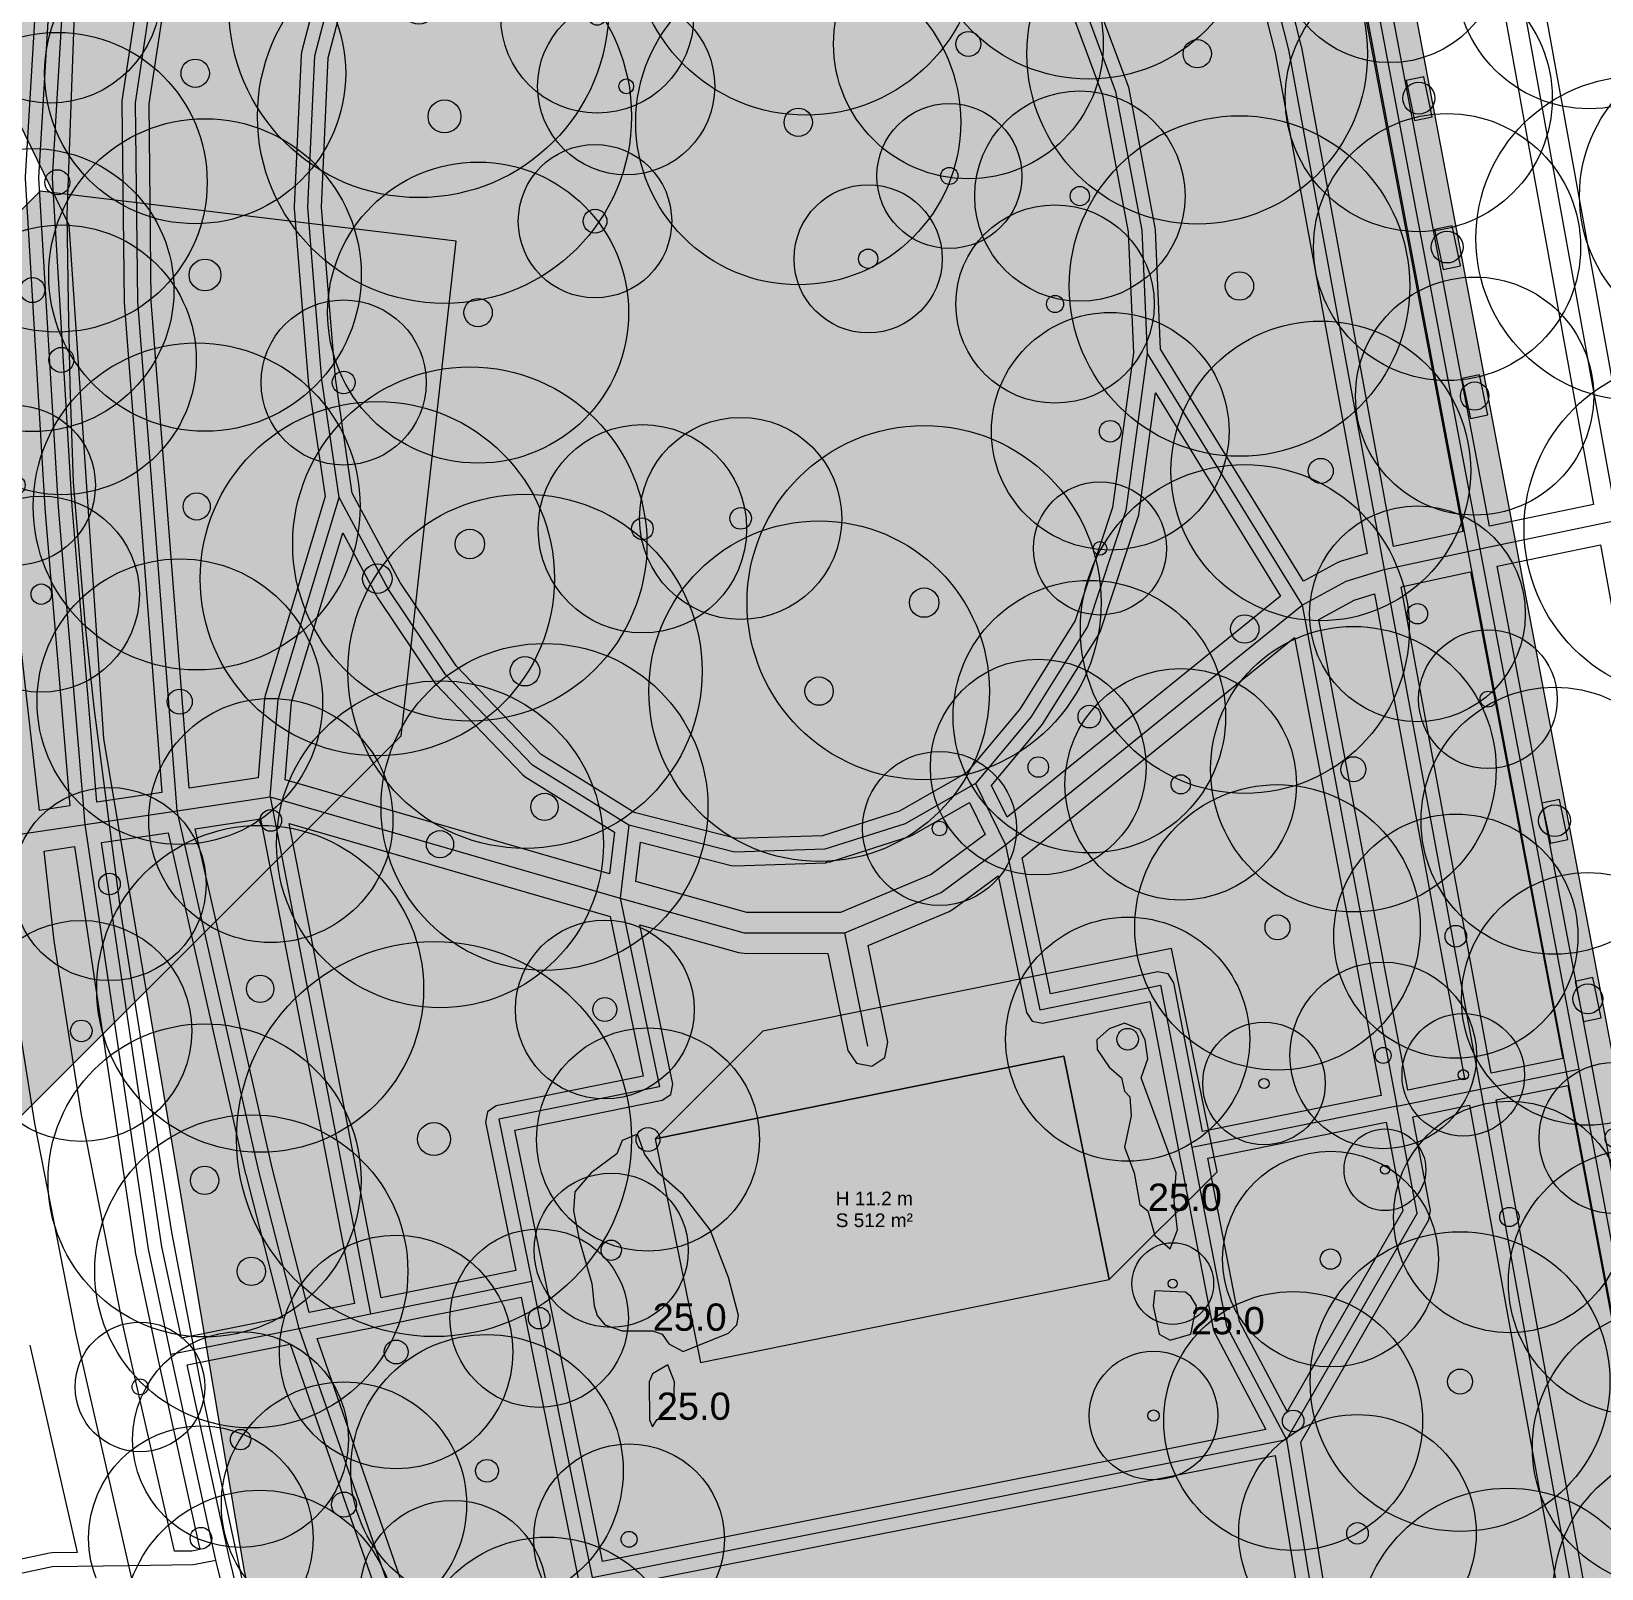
# Model space of a CAD drawing. Header units: metres. Extents: x -8 to 1190, y -11 to 1223.
# Drawn here: x 482.4 to 597.7, y 499.7 to 612.6 of the extents above; entities that cross this region are included whole.
import ezdxf

# ---------------------------------------------------------------- set-up
doc = ezdxf.new("R2010")
doc.units = ezdxf.units.M
doc.header["$MEASUREMENT"] = 0
for name, color, linetype, lineweight, true_color in [('TPX_BUILDING_AREAS_TEXT', 7, 'CONTINUOUS', 0, 0x000000), ('TPX_BUILDING_HEIGHTS_TEXT', 7, 'CONTINUOUS', 0, 0x000000), ('TPX_BUILDINGS', 7, 'CONTINUOUS', 0, 0x000000), ('TPX_BUILDINGS_HATCH', 7, 'CONTINUOUS', 0, 0xf0f0f0), ('TPX_BUILDINGS_SHADOWS_HATCH', 7, 'CONTINUOUS', 0, 0x000000), ('TPX_BUILDINGS_SHADOWS_OUTLINES', 7, 'CONTINUOUS', 0, 0x000000), ('TPX_CADASTRES', 7, 'CONTINUOUS', 0, 0x646464), ('TPX_CONTOUR_LINES_5M', 7, 'CONTINUOUS', 0, 0x969696), ('TPX_CONTOUR_LINES_5M_TEXT', 7, 'CONTINUOUS', 0, 0x000000), ('TPX_ROADS_AXES', 7, 'CONTINUOUS', 0, 0x323232), ('TPX_ROADS_CONTOURS', 7, 'CONTINUOUS', 0, 0x646464), ('TPX_VEGETATION_GREEN_SPACES', 7, 'CONTINUOUS', 0, 0x58ba48), ('TPX_VEGETATION_GREEN_SPACES_HATCH', 7, 'CONTINUOUS', 0, 0x58ba48), ('TPX_VEGETATION_TREES_INDIVIDUAL', 7, 'CONTINUOUS', 0, 0x136734)]:
    doc.layers.add(name, color=color, linetype=linetype, lineweight=lineweight, true_color=true_color)
doc.styles.add('TPX_TEXTE', font='arial.ttf')

# ---------------------------------------------------------------- blocks, each defined once
blk = doc.blocks.new('TREETR008_CR072')
at = {"layer": 'TPX_VEGETATION_TREES_INDIVIDUAL'}
for radius in [7.2, 0.75]:
    blk.add_circle((0, 0, 0.04), radius, dxfattribs=at)
blk = doc.blocks.new('TREETR009_CR099')
at = {"layer": 'TPX_VEGETATION_TREES_INDIVIDUAL'}
for radius in [9.9, 0.917]:
    blk.add_circle((0, 0, 0.04), radius, dxfattribs=at)
blk = doc.blocks.new('TREETR015_CR125')
at = {"layer": 'TPX_VEGETATION_TREES_INDIVIDUAL'}
for radius in [12.45, 1.48]:
    blk.add_circle((0, 0, 0.04), radius, dxfattribs=at)
blk = doc.blocks.new('TREETR006_CR069')
at = {"layer": 'TPX_VEGETATION_TREES_INDIVIDUAL'}
for radius in [6.85, 0.583]:
    blk.add_circle((0, 0, 0.04), radius, dxfattribs=at)
blk = doc.blocks.new('TREETR008_CR087')
at = {"layer": 'TPX_VEGETATION_TREES_INDIVIDUAL'}
for radius in [8.72, 0.792]:
    blk.add_circle((0, 0, 0.04), radius, dxfattribs=at)
blk = doc.blocks.new('TREETR006_CR070')
at = {"layer": 'TPX_VEGETATION_TREES_INDIVIDUAL'}
for radius in [7, 0.583]:
    blk.add_circle((0, 0, 0.04), radius, dxfattribs=at)
blk = doc.blocks.new('TREETR003_CR030')
at = {"layer": 'TPX_VEGETATION_TREES_INDIVIDUAL'}
for radius in [3, 0.333]:
    blk.add_circle((0, 0, 0.04), radius, dxfattribs=at)
blk = doc.blocks.new('TREETR007_CR054')
at = {"layer": 'TPX_VEGETATION_TREES_INDIVIDUAL'}
for radius in [5.44, 0.708]:
    blk.add_circle((0, 0, 0.04), radius, dxfattribs=at)
blk = doc.blocks.new('TREETR005_CR065')
at = {"layer": 'TPX_VEGETATION_TREES_INDIVIDUAL'}
for radius in [6.5, 0.542]:
    blk.add_circle((0, 0, 0.04), radius, dxfattribs=at)
blk = doc.blocks.new('TREETR011_CR130')
at = {"layer": 'TPX_VEGETATION_TREES_INDIVIDUAL'}
for radius in [13, 1.08]:
    blk.add_circle((0, 0, 0.04), radius, dxfattribs=at)
blk = doc.blocks.new('TREETR009_CR104')
at = {"layer": 'TPX_VEGETATION_TREES_INDIVIDUAL'}
for radius in [10.39, 0.917]:
    blk.add_circle((0, 0, 0.04), radius, dxfattribs=at)
blk = doc.blocks.new('TREETR007_CR085')
at = {"layer": 'TPX_VEGETATION_TREES_INDIVIDUAL'}
for radius in [8.5, 0.708]:
    blk.add_circle((0, 0, 0.04), radius, dxfattribs=at)
blk = doc.blocks.new('TREETR008_CR057')
at = {"layer": 'TPX_VEGETATION_TREES_INDIVIDUAL'}
for radius in [5.66, 0.75]:
    blk.add_circle((0, 0, 0.04), radius, dxfattribs=at)
blk = doc.blocks.new('TREETR008_CR081')
at = {"layer": 'TPX_VEGETATION_TREES_INDIVIDUAL'}
for radius in [8.11, 0.792]:
    blk.add_circle((0, 0, 0.04), radius, dxfattribs=at)
blk = doc.blocks.new('TREETR014_CR119')
at = {"layer": 'TPX_VEGETATION_TREES_INDIVIDUAL'}
for radius in [11.92, 1.42]:
    blk.add_circle((0, 0, 0.04), radius, dxfattribs=at)
blk = doc.blocks.new('TREETR010_CR082')
at = {"layer": 'TPX_VEGETATION_TREES_INDIVIDUAL'}
for radius in [8.21, 0.978]:
    blk.add_circle((0, 0, 0.04), radius, dxfattribs=at)
blk = doc.blocks.new('TREETR008_CR079')
at = {"layer": 'TPX_VEGETATION_TREES_INDIVIDUAL'}
for radius in [7.92, 0.75]:
    blk.add_circle((0, 0, 0.04), radius, dxfattribs=at)
blk = doc.blocks.new('TREETR008_CR066')
at = {"layer": 'TPX_VEGETATION_TREES_INDIVIDUAL'}
for radius in [6.55, 0.792]:
    blk.add_circle((0, 0, 0.04), radius, dxfattribs=at)
blk = doc.blocks.new('TREETR004_CR045')
at = {"layer": 'TPX_VEGETATION_TREES_INDIVIDUAL'}
for radius in [4.5, 0.375]:
    blk.add_circle((0, 0, 0.04), radius, dxfattribs=at)
blk = doc.blocks.new('TREETR006_CR073')
at = {"layer": 'TPX_VEGETATION_TREES_INDIVIDUAL'}
for radius in [7.28, 0.625]:
    blk.add_circle((0, 0, 0.04), radius, dxfattribs=at)
blk = doc.blocks.new('TREETR008_CR074')
at = {"layer": 'TPX_VEGETATION_TREES_INDIVIDUAL'}
for radius in [7.42, 0.792]:
    blk.add_circle((0, 0, 0.04), radius, dxfattribs=at)
blk = doc.blocks.new('TREETR006_CR051')
at = {"layer": 'TPX_VEGETATION_TREES_INDIVIDUAL'}
for radius in [5.09, 0.583]:
    blk.add_circle((0, 0, 0.04), radius, dxfattribs=at)
blk = doc.blocks.new('TREETR011_CR093')
at = {"layer": 'TPX_VEGETATION_TREES_INDIVIDUAL'}
for radius in [9.27, 1.1]:
    blk.add_circle((0, 0, 0.04), radius, dxfattribs=at)
blk = doc.blocks.new('TREETR009_CR068')
at = {"layer": 'TPX_VEGETATION_TREES_INDIVIDUAL'}
for radius in [6.84, 0.875]:
    blk.add_circle((0, 0, 0.04), radius, dxfattribs=at)
blk = doc.blocks.new('TREETR008_CR095')
at = {"layer": 'TPX_VEGETATION_TREES_INDIVIDUAL'}
for radius in [9.5, 0.792]:
    blk.add_circle((0, 0, 0.04), radius, dxfattribs=at)
blk = doc.blocks.new('TREETR012_CR139')
at = {"layer": 'TPX_VEGETATION_TREES_INDIVIDUAL'}
for radius in [13.94, 1.21]:
    blk.add_circle((0, 0, 0.04), radius, dxfattribs=at)
blk = doc.blocks.new('TREETR008_CR077')
at = {"layer": 'TPX_VEGETATION_TREES_INDIVIDUAL'}
for radius in [7.65, 0.792]:
    blk.add_circle((0, 0, 0.04), radius, dxfattribs=at)
blk = doc.blocks.new('TREETR006_CR071')
at = {"layer": 'TPX_VEGETATION_TREES_INDIVIDUAL'}
for radius in [7.08, 0.625]:
    blk.add_circle((0, 0, 0.04), radius, dxfattribs=at)
blk = doc.blocks.new('TREETR010_CR111')
at = {"layer": 'TPX_VEGETATION_TREES_INDIVIDUAL'}
for radius in [11.05, 1.04]:
    blk.add_circle((0, 0, 0.04), radius, dxfattribs=at)
blk = doc.blocks.new('TREETR010_CR087')
at = {"layer": 'TPX_VEGETATION_TREES_INDIVIDUAL'}
for radius in [8.74, 1.04]:
    blk.add_circle((0, 0, 0.04), radius, dxfattribs=at)
blk = doc.blocks.new('TREETR006_CR053')
at = {"layer": 'TPX_VEGETATION_TREES_INDIVIDUAL'}
for radius in [5.32, 0.625]:
    blk.add_circle((0, 0, 0.04), radius, dxfattribs=at)
blk = doc.blocks.new('TREETR009_CR056')
at = {"layer": 'TPX_VEGETATION_TREES_INDIVIDUAL'}
for radius in [5.63, 0.875]:
    blk.add_circle((0, 0, 0.04), radius, dxfattribs=at)
blk = doc.blocks.new('TREETR009_CR082')
at = {"layer": 'TPX_VEGETATION_TREES_INDIVIDUAL'}
for radius in [8.19, 0.875]:
    blk.add_circle((0, 0, 0.04), radius, dxfattribs=at)
blk = doc.blocks.new('TREETR006_CR048')
at = {"layer": 'TPX_VEGETATION_TREES_INDIVIDUAL'}
for radius in [4.76, 0.583]:
    blk.add_circle((0, 0, 0.04), radius, dxfattribs=at)
blk = doc.blocks.new('TREETR012_CR145')
at = {"layer": 'TPX_VEGETATION_TREES_INDIVIDUAL'}
for radius in [14.5, 1.21]:
    blk.add_circle((0, 0, 0.04), radius, dxfattribs=at)
blk = doc.blocks.new('TREETR008_CR071')
at = {"layer": 'TPX_VEGETATION_TREES_INDIVIDUAL'}
for radius in [7.09, 0.792]:
    blk.add_circle((0, 0, 0.04), radius, dxfattribs=at)
blk = doc.blocks.new('TREETR007_CR059')
at = {"layer": 'TPX_VEGETATION_TREES_INDIVIDUAL'}
for radius in [5.86, 0.708]:
    blk.add_circle((0, 0, 0.04), radius, dxfattribs=at)
blk = doc.blocks.new('TREETR012_CR127')
at = {"layer": 'TPX_VEGETATION_TREES_INDIVIDUAL'}
for radius in [12.72, 1.17]:
    blk.add_circle((0, 0, 0.04), radius, dxfattribs=at)
blk = doc.blocks.new('TREETR012_CR115')
at = {"layer": 'TPX_VEGETATION_TREES_INDIVIDUAL'}
for radius in [11.47, 1.17]:
    blk.add_circle((0, 0, 0.04), radius, dxfattribs=at)
blk = doc.blocks.new('TREETR010_CR121')
at = {"layer": 'TPX_VEGETATION_TREES_INDIVIDUAL'}
for radius in [12.07, 1.04]:
    blk.add_circle((0, 0, 0.04), radius, dxfattribs=at)
blk = doc.blocks.new('TREETR008_CR082')
at = {"layer": 'TPX_VEGETATION_TREES_INDIVIDUAL'}
for radius in [8.24, 0.792]:
    blk.add_circle((0, 0, 0.04), radius, dxfattribs=at)
blk = doc.blocks.new('TREETR005_CR049')
at = {"layer": 'TPX_VEGETATION_TREES_INDIVIDUAL'}
for radius in [4.89, 0.5]:
    blk.add_circle((0, 0, 0.04), radius, dxfattribs=at)
blk = doc.blocks.new('TREETR010_CR120')
at = {"layer": 'TPX_VEGETATION_TREES_INDIVIDUAL'}
for radius in [12, 1]:
    blk.add_circle((0, 0, 0.04), radius, dxfattribs=at)
blk = doc.blocks.new('TREETR010_CR115')
at = {"layer": 'TPX_VEGETATION_TREES_INDIVIDUAL'}
for radius in [11.49, 1.04]:
    blk.add_circle((0, 0, 0.04), radius, dxfattribs=at)
blk = doc.blocks.new('TREETR008_CR061')
at = {"layer": 'TPX_VEGETATION_TREES_INDIVIDUAL'}
for radius in [6.06, 0.833]:
    blk.add_circle((0, 0, 0.04), radius, dxfattribs=at)
blk = doc.blocks.new('TREETR012_CR098')
at = {"layer": 'TPX_VEGETATION_TREES_INDIVIDUAL'}
for radius in [9.8, 1.17]:
    blk.add_circle((0, 0, 0.04), radius, dxfattribs=at)
blk = doc.blocks.new('TREETR009_CR105')
at = {"layer": 'TPX_VEGETATION_TREES_INDIVIDUAL'}
for radius in [10.48, 0.917]:
    blk.add_circle((0, 0, 0.04), radius, dxfattribs=at)
blk = doc.blocks.new('TREETR012_CR137')
at = {"layer": 'TPX_VEGETATION_TREES_INDIVIDUAL'}
for radius in [13.73, 1.21]:
    blk.add_circle((0, 0, 0.04), radius, dxfattribs=at)
blk = doc.blocks.new('TREETR005_CR057')
at = {"layer": 'TPX_VEGETATION_TREES_INDIVIDUAL'}
for radius in [5.65, 0.542]:
    blk.add_circle((0, 0, 0.04), radius, dxfattribs=at)
blk = doc.blocks.new('TREETR013_CR109')
at = {"layer": 'TPX_VEGETATION_TREES_INDIVIDUAL'}
for radius in [10.86, 1.29]:
    blk.add_circle((0, 0, 0.04), radius, dxfattribs=at)
blk = doc.blocks.new('TREETR009_CR110')
at = {"layer": 'TPX_VEGETATION_TREES_INDIVIDUAL'}
for radius in [11, 0.917]:
    blk.add_circle((0, 0, 0.04), radius, dxfattribs=at)
blk = doc.blocks.new('TREETR010_CR125')
at = {"layer": 'TPX_VEGETATION_TREES_INDIVIDUAL'}
for radius in [12.5, 1.04]:
    blk.add_circle((0, 0, 0.04), radius, dxfattribs=at)
blk = doc.blocks.new('TREETR008_CR090')
at = {"layer": 'TPX_VEGETATION_TREES_INDIVIDUAL'}
for radius in [8.96, 0.792]:
    blk.add_circle((0, 0, 0.04), radius, dxfattribs=at)
blk = doc.blocks.new('TREETR004_CR047')
at = {"layer": 'TPX_VEGETATION_TREES_INDIVIDUAL'}
for radius in [4.72, 0.417]:
    blk.add_circle((0, 0, 0.04), radius, dxfattribs=at)
blk = doc.blocks.new('TREETR009_CR066')
at = {"layer": 'TPX_VEGETATION_TREES_INDIVIDUAL'}
for radius in [6.56, 0.875]:
    blk.add_circle((0, 0, 0.04), radius, dxfattribs=at)
blk = doc.blocks.new('TREETR012_CR103')
at = {"layer": 'TPX_VEGETATION_TREES_INDIVIDUAL'}
for radius in [10.33, 1.23]:
    blk.add_circle((0, 0, 0.04), radius, dxfattribs=at)
blk = doc.blocks.new('TREETR009_CR086')
at = {"layer": 'TPX_VEGETATION_TREES_INDIVIDUAL'}
for radius in [8.57, 0.875]:
    blk.add_circle((0, 0, 0.04), radius, dxfattribs=at)
blk = doc.blocks.new('TREETR011_CR122')
at = {"layer": 'TPX_VEGETATION_TREES_INDIVIDUAL'}
for radius in [12.15, 1.12]:
    blk.add_circle((0, 0, 0.04), radius, dxfattribs=at)
blk = doc.blocks.new('TREETR007_CR077')
at = {"layer": 'TPX_VEGETATION_TREES_INDIVIDUAL'}
for radius in [7.72, 0.708]:
    blk.add_circle((0, 0, 0.04), radius, dxfattribs=at)
blk = doc.blocks.new('TREETR008_CR100')
at = {"layer": 'TPX_VEGETATION_TREES_INDIVIDUAL'}
for radius in [10, 0.833]:
    blk.add_circle((0, 0, 0.04), radius, dxfattribs=at)
blk = doc.blocks.new('TREETR010_CR119')
at = {"layer": 'TPX_VEGETATION_TREES_INDIVIDUAL'}
for radius in [11.93, 1.04]:
    blk.add_circle((0, 0, 0.04), radius, dxfattribs=at)
blk = doc.blocks.new('TREETR009_CR090')
at = {"layer": 'TPX_VEGETATION_TREES_INDIVIDUAL'}
for radius in [9, 0.917]:
    blk.add_circle((0, 0, 0.04), radius, dxfattribs=at)
blk = doc.blocks.new('TREETR007_CR056')
at = {"layer": 'TPX_VEGETATION_TREES_INDIVIDUAL'}
for radius in [5.55, 0.708]:
    blk.add_circle((0, 0, 0.04), radius, dxfattribs=at)

msp = doc.modelspace()

# ---------------------------------------------------------------- hatches: boundary and pattern name
at = {"layer": 'TPX_BUILDINGS_HATCH'}
msp.add_hatch(color=256, dxfattribs=at).paths.add_polyline_path([(558.21, 537.34), (528.21, 531.27), (531.54, 514.86), (561.54, 520.94), (558.21, 537.34)])
at = {"layer": 'TPX_BUILDINGS_SHADOWS_HATCH'}
for points in [[(411.53, 548.93), (408.7, 546.1), (454.13, 540.63), (453.32, 533.37), (449.27, 497.04), (448.82, 493.04), (446.53, 472.53), (449.36, 475.35), (451.65, 495.87), (452.1, 499.86), (452.54, 503.83), (509.56, 560.85), (513.61, 597.17), (483.07, 600.84), (452.54, 570.32), (451.8, 570.4), (451.73, 570.33), (452.03, 573.37), (449.54, 573.65), (448.29, 572.41), (447.69, 572.48), (447.61, 572.41), (447.01, 572.47), (447.19, 574.23), (443.99, 574.58), (442.42, 573.01), (441.53, 573.11), (441.72, 574.98), (438.67, 575.32), (437.11, 573.76), (433.74, 574.12), (433.91, 575.86), (430.85, 576.19), (429.27, 574.62), (429.19, 574.55), (428.36, 574.64), (428.53, 576.36), (425.48, 576.7), (424.05, 575.27), (422.84, 575.41), (422.99, 576.9), (419.95, 577.23), (418.23, 575.51), (417.13, 575.63), (416.28, 574.78), (413.63, 575.07), (409.39, 570.83), (412.79, 570.46), (412.89, 571.39), (414.43, 571.22), (414.35, 570.28), (415.68, 570.14), (415.99, 573.27), (419.03, 572.94), (418.88, 571.45), (420.26, 571.29), (421.31, 571.18), (421.45, 572.67), (424.5, 572.33), (424.33, 570.61), (425.16, 570.52), (426.58, 570.37), (426.75, 572.09), (429.81, 571.75), (429.64, 570.02), (431.84, 569.78), (434.4, 569.5), (434.57, 571.22), (437.62, 570.88), (437.43, 569.01), (439.85, 568.74), (440.03, 570.62), (443.23, 570.27), (443.05, 568.51), (443.65, 568.45), (445.36, 568.25), (445.5, 569.62), (448, 569.34), (447.7, 566.3), (449.36, 566.11), (449.45, 567.03), (451.12, 566.84), (451.03, 565.94), (454.19, 565.6), (452.96, 553.14), (449.87, 553.48), (449.81, 552.92), (448.02, 553.12), (448.07, 553.69), (446.45, 553.87), (446.72, 556.53), (445.73, 556.64), (445.65, 555.86), (443.63, 556.09), (443.71, 556.86), (442.51, 556.99), (440.3, 557.24), (440.23, 556.61), (438.98, 556.75), (429.05, 546.82), (411.53, 548.93)], [(536.13, 539.19), (528.21, 531.27), (558.21, 537.34), (561.54, 520.94), (569.46, 528.86), (566.13, 545.26), (536.13, 539.19)]]:
    msp.add_hatch(color=256, dxfattribs=at).paths.add_polyline_path(points)
at = {"layer": 'TPX_VEGETATION_GREEN_SPACES_HATCH'}
for points in [[(485.17, 658.84), (480.98, 606.95), (485.17, 598.36), (487.72, 560.65), (493.86, 524.32), (498.04, 499.55), (528.2, 368.53), (531.2, 359.16), (533.69, 352.08), (538.49, 339.66), (542.12, 330.65), (546.85, 319.78), (550.39, 311.66), (553.18, 305.84), (553.53, 304.53), (553.62, 302.01), (553.86, 300.57), (556.09, 296.51), (556.98, 295.06), (558.35, 293.79), (560.24, 292.98), (561.84, 292.86), (563.77, 293.23), (629.44, 305.32), (630.79, 305.1), (633.02, 304.29), (634.16, 304.2), (637.28, 304.84), (641.85, 305.76), (641.28, 308.94), (640.79, 311.71), (640.14, 315.32), (638.41, 325.71), (627.56, 383.88), (627.18, 385.87), (577.65, 647.8), (577.74, 650.22), (579.37, 655.3), (579.39, 657.35), (577.83, 665.08), (569.48, 709.59), (560.89, 753.36), (558.08, 754.88), (556.95, 755.5), (556.36, 755.81), (540.32, 763.57), (542.61, 759.35), (546.75, 750.96), (549.63, 742.69), (551.15, 735.13), (551.95, 725.3), (551.37, 716.46), (550.27, 708.82), (548.19, 701.59), (545.58, 694.73), (541.15, 686.8), (534.65, 679.93), (527.54, 674.31), (520.37, 670.14), (513.72, 667.44), (507.25, 666.01), (499.57, 665.12), (492.26, 665.23), (489.73, 665.63), (487.35, 666), (484.3, 666.26), (483.24, 666.25), (482.62, 665.63), (482.38, 664.17), (482.32, 663.39), (482.78, 661.92), (485.17, 658.84)], [(584.64, 609.23), (583.34, 608.96), (583.96, 606.02), (585.25, 606.29), (584.64, 609.23)], [(586.73, 598.3), (585.43, 598.03), (586.05, 595.09), (587.33, 595.36), (586.73, 598.3)], [(588.74, 587.36), (587.44, 587.09), (588.06, 584.15), (589.35, 584.42), (588.74, 587.36)], [(594.61, 556.19), (593.31, 555.92), (593.93, 552.98), (595.22, 553.25), (594.61, 556.19)], [(597.05, 543.11), (595.75, 542.83), (596.37, 539.9), (597.66, 540.17), (597.05, 543.11)]]:
    msp.add_hatch(color=256, dxfattribs=at).paths.add_polyline_path(points)

# ---------------------------------------------------------------- linework, layer by layer
at = {"layer": 'TPX_BUILDINGS', "elevation": 0.04}
msp.add_lwpolyline([(558.21, 537.34), (528.21, 531.27), (531.54, 514.86), (561.54, 520.94)], close=True, dxfattribs=at)
at = {"layer": 'TPX_BUILDINGS_SHADOWS_OUTLINES', "elevation": 0.04}
msp.add_lwpolyline([(452.54, 503.83), (509.56, 560.85), (513.61, 597.17), (483.07, 600.84), (452.54, 570.32)], dxfattribs=at)
msp.add_lwpolyline([(536.13, 539.19), (528.21, 531.27), (558.21, 537.34), (561.54, 520.94), (569.46, 528.86), (566.13, 545.26)], close=True, dxfattribs=at)
at = {"layer": 'TPX_CADASTRES', "elevation": 0.02}
for points in [[(636.09, 318.99), (573.89, 648.6)], [(485.6, 614.52), (485.03, 599.1), (485.12, 592.62), (485.25, 586.66), (485.49, 579.49), (486.36, 569.15), (487, 562.95), (489.01, 547.63), (490.86, 536.03), (492.7, 524.42), (495.13, 511.75), (500.01, 489.01), (503.26, 475.12), (505.57, 465.72), (509.71, 448.89), (512.63, 437.55)]]:
    msp.add_lwpolyline(points, dxfattribs=at)
at = {"layer": 'TPX_CONTOUR_LINES_5M', "elevation": 0.05}
for points in [[(561.55, 539.35), (560.64, 538.54), (560.67, 537.84), (561.55, 536.53), (562.45, 535.75), (562.67, 534.77), (563.06, 534.35), (563.16, 532.96), (562.67, 530.66), (563.37, 528.78), (563.79, 526.46), (564.38, 525.99), (564.9, 524.18), (566.02, 523.21), (566.55, 524.59), (566.32, 526.69), (566.47, 528.78), (563.88, 535.75), (564.37, 537.14), (564.19, 538.54), (563.79, 539.3), (562.67, 539.77), (561.55, 539.35)], [(526.91, 531.61), (525.79, 531.15), (525.39, 530.17), (523.51, 528.78), (522.32, 527.38), (522.23, 525.99), (522.63, 523.9), (523.56, 520.65), (523.74, 519.02), (523.96, 518.32), (524.51, 517.62), (525.79, 517.18), (528.03, 517.19), (528.74, 516.93), (529.23, 516.23), (530.26, 515.67), (533.61, 517.01), (534.21, 517.62), (534.33, 518.32), (533.61, 521.11), (532.26, 524.59), (530.26, 527.17), (528.44, 528.78), (527.44, 530.17), (526.91, 531.61)], [(564.9, 520.11), (564.78, 519.02), (565.21, 516.93), (566.02, 516.51), (567.53, 516.93), (567.96, 519.02), (567.55, 519.71), (567.14, 520.03), (564.9, 520.11)], [(529.14, 514.69), (528.03, 514.02), (527.78, 513.44), (527.81, 510.65), (528.03, 510.13), (528.33, 510.65), (529.14, 511.27), (529.58, 512.05), (529.63, 513.44), (529.14, 514.69)]]:
    msp.add_lwpolyline(points, dxfattribs=at)
at = {"layer": 'TPX_ROADS_AXES', "elevation": 0.03}
for points in [[(552.13, 785.2), (554.69, 772.14), (558.08, 754.88), (565.81, 717.22), (576.09, 664.74), (577.43, 657.99), (577.49, 656.47), (577.14, 655.35), (575.32, 651.72), (574.72, 650.2), (574.72, 648.82), (577.97, 631.68), (588.76, 574.58), (596.02, 536.38), (610.82, 457.67)], [(482.97, 601.83), (484.12, 621.11), (487.06, 655.89)], [(490.06, 607.32), (492.89, 626.03), (505.21, 643.9), (518.68, 651.53), (531.7, 653.65), (543.37, 653.03), (555.19, 647.89), (565.34, 637.62), (570.87, 626.33), (574.7, 611.22), (581.72, 573.06), (588.79, 534.92), (601.57, 464.61), (599.92, 455.1), (598.3, 445.68), (607.24, 398.92), (603.39, 387.91), (594.56, 378.82)], [(502.71, 599.66), (503.23, 610.78), (506.22, 622.25), (510.84, 631.86), (520.46, 640.77), (533.48, 642.9), (544.52, 637.08), (551.5, 629.29), (557.88, 619.29), (559.77, 614.2), (562.02, 608.17), (563.94, 597.97), (564.34, 588.93), (562.76, 577.4), (559.95, 568.89), (555.8, 562.24), (551.72, 557.36), (546.56, 554.41)], [(637.82, 365), (633.86, 383.85), (633.26, 386.89), (632.65, 389.89), (598.83, 576.68), (588.19, 635.41)], [(526.38, 359.67), (523.4, 368.61), (520.06, 380.09), (504.17, 439.25), (492.32, 488.16), (491.15, 493.21), (489.59, 499.95), (485.72, 516.92), (482.67, 532.41), (480.62, 545.34), (479.73, 553.37), (476.77, 579.47), (476.29, 586.89), (475.6, 597.64), (475.52, 607.64)], [(502.08, 517.36), (499.13, 528.91), (493.12, 555.36), (490.23, 592.74), (490.06, 607.32)], [(561.84, 292.86), (561.22, 294.21), (559.85, 297.18), (556.62, 304.13), (556.14, 305.19), (543.77, 332.54), (539.94, 342.69), (536.2, 352.59), (531.18, 367.32), (512.3, 438.36), (498.75, 489.02), (495.97, 500.34), (492.67, 515.46), (491.03, 523.17), (486.37, 554.36), (484.41, 577.65), (482.97, 601.83)], [(540.68, 552.54), (534.04, 552.32), (526.29, 554.3), (519.2, 558.71), (512.82, 565.37), (508.65, 571.6), (505.01, 578.35), (503.74, 586.99), (503.31, 592.34), (502.71, 599.66)], [(564.34, 588.93), (575.71, 570.46), (582.66, 533.68)], [(499.96, 556.39), (500.54, 563.52), (505.01, 578.35)], [(479.73, 553.37), (486.37, 554.36), (493.12, 555.36), (499.96, 556.39), (525.65, 548.94), (534.74, 546.4), (542.13, 546.39), (549.22, 549.35), (553.94, 552.86), (575.71, 570.46), (578.94, 572.22), (581.72, 573.06), (587.3, 574.28), (588.76, 574.58), (598.83, 576.68)], [(551.72, 557.36), (553.94, 552.86)], [(499.96, 556.39), (501.66, 547.58)], [(526.29, 554.3), (525.65, 548.94)], [(546.56, 554.41), (540.68, 552.54)], [(553.94, 552.86), (556.45, 540.75)], [(525.65, 548.94), (528.53, 535.09)], [(501.66, 547.58), (507.31, 518.42)], [(543.82, 538.07), (542.13, 546.39)], [(556.45, 540.75), (565.31, 542.55), (567.61, 530.63)], [(582.66, 533.68), (588.79, 534.92), (596.02, 536.38)], [(528.53, 535.09), (516.74, 532.71)], [(582.66, 533.68), (567.61, 530.63)], [(584.15, 525.82), (582.66, 533.68)], [(516.74, 532.71), (519.16, 520.82)], [(567.61, 530.63), (570.15, 517.52), (574.56, 509.21), (583.9, 452.03), (595.54, 389.78), (594.56, 378.82), (624.69, 385.38), (627.18, 385.87), (633.26, 386.89), (639.13, 387.87), (642.35, 388.47), (645.01, 388.99)], [(584.15, 525.82), (574.56, 509.21)], [(513.55, 519.69), (519.16, 520.82), (523.58, 499.08), (574.56, 509.21)], [(502.08, 517.36), (507.31, 518.42), (511.07, 519.18)], [(511.07, 519.18), (513.55, 519.69)], [(492.67, 515.46), (502.08, 517.36)], [(551.83, 350.82), (554.78, 362.64), (559.43, 372.3), (553.68, 375.44), (545.26, 379.09), (540.36, 385.85), (522.98, 440.39), (512.55, 487.22), (502.08, 517.36)], [(470.12, 495.77), (472.2, 496.14), (476.7, 497.7), (481.43, 499.34), (483.96, 499.88), (489.59, 499.95), (494.32, 500.02), (495.97, 500.34)]]:
    msp.add_lwpolyline(points, dxfattribs=at)
at = {"layer": 'TPX_ROADS_CONTOURS', "elevation": 0.03}
for points in [[(479.02, 607.61), (479.24, 615.71), (479.67, 623.34), (483.38, 663.02), (486.11, 662.61), (486.06, 655.93), (483.12, 621.19), (483.12, 621.17), (481.97, 601.89), (481.97, 601.77), (483.42, 577.59), (483.42, 577.56), (485.25, 555.71), (483.03, 555.37), (480.26, 579.78), (479.79, 587.12), (479.1, 597.77)], [(531.89, 658.63), (545.5, 656.39), (557.8, 650.38), (567.35, 642.86), (577.03, 631.24), (587.51, 575.85), (587, 575.75), (582.42, 574.75), (575.68, 611.4), (575.67, 611.46), (571.84, 626.58), (571.77, 626.77), (566.24, 638.06), (566.05, 638.32), (555.9, 648.59), (555.58, 648.81), (543.77, 653.95), (543.43, 654.03), (532.56, 654.61)], [(483.97, 601.83), (485.11, 620.89), (487.35, 626.68), (490.93, 634.95), (494.54, 640.26), (499.62, 645.48), (505.1, 649.93), (509.99, 652.76), (517.03, 655.4), (517.58, 652.05), (504.72, 644.77), (504.39, 644.46), (492.07, 626.6), (491.9, 626.18), (489.07, 607.47), (489.06, 607.31), (489.23, 592.72), (489.23, 592.66), (492.01, 556.71), (487.23, 556), (485.41, 577.72)], [(532.89, 652.59), (543.14, 652.05), (554.61, 647.05), (564.51, 637.03), (569.92, 625.99), (573.72, 611), (580.48, 574.25), (578.5, 573.65), (578.22, 573.53), (575.8, 572.21), (565.32, 589.24), (564.94, 598.01), (564.92, 598.15), (563, 608.35), (562.96, 608.52), (558.81, 619.64), (558.72, 619.82), (552.34, 629.83), (552.24, 629.96), (545.26, 637.75), (544.99, 637.96), (534.38, 643.55)], [(491.06, 607.25), (493.85, 625.65), (505.9, 643.14), (517.93, 649.95), (519.39, 641.14), (510.16, 632.6), (509.94, 632.3), (505.32, 622.68), (505.25, 622.5), (502.26, 611.04), (502.23, 610.83), (501.71, 599.71), (501.71, 599.58), (502.31, 592.26), (502.75, 586.91), (502.75, 586.85), (503.99, 578.43), (499.58, 563.81), (499.54, 563.6), (499.07, 557.77), (494, 557.01), (491.23, 592.78)], [(589.33, 637.71), (591.37, 638.12), (593.74, 638.59), (595.63, 628.57), (602.5, 592.54), (603.59, 586.8), (612.29, 540.82), (615.51, 524.35), (626.33, 467.41), (641.18, 389.27), (638.95, 388.85), (634.54, 388.11), (634.12, 390.18), (600.3, 576.94), (589.67, 635.67)], [(552.91, 557.22), (556.56, 561.6), (556.65, 561.71), (560.8, 568.36), (560.9, 568.58), (563.71, 577.09), (563.75, 577.27), (564.95, 586.03), (574.13, 571.11), (554.06, 554.88)], [(501.06, 557.63), (501.53, 563.33), (505.28, 575.76), (507.77, 571.13), (507.82, 571.04), (511.99, 564.81), (512.1, 564.68), (518.48, 558.01), (518.68, 557.86), (525.22, 553.79), (524.86, 550.73)], [(590.02, 573.31), (597.62, 574.89), (631.17, 389.63), (631.58, 387.62), (627.02, 386.85), (625.48, 386.55), (611.8, 457.85), (597, 536.57)], [(582.97, 571.8), (587.61, 572.81), (588.06, 572.91), (594.85, 537.17), (589.59, 536.1)], [(576.93, 569.41), (579.52, 570.83), (581.03, 571.28), (587.63, 535.71), (583.46, 534.86)], [(555.15, 551.91), (575.14, 568.07), (581.5, 534.47), (568.4, 531.81), (566.3, 542.74), (565.87, 543.38), (565.11, 543.53), (557.23, 541.93)], [(526.8, 550.17), (527.15, 553.05), (533.79, 551.35), (534.07, 551.32), (540.71, 551.54), (540.84, 551.6), (540.98, 551.59), (546.86, 553.46), (546.94, 553.53), (547.05, 553.54), (551.29, 555.97), (552.45, 553.62), (548.47, 550.67), (541.83, 547.89), (534.94, 547.9)], [(494.45, 554.04), (499.25, 554.77), (500.68, 547.39), (506.14, 519.2), (502.82, 518.53), (500.1, 529.14)], [(487.58, 553.02), (492.46, 553.75), (498.15, 528.69), (498.16, 528.66), (500.85, 518.13), (493.44, 516.64), (492.01, 523.34)], [(501.36, 554.42), (524.91, 547.59), (527.34, 535.87), (516.54, 533.69), (515.91, 533.26), (515.76, 532.51), (517.98, 521.61), (513.35, 520.67), (510.87, 520.16), (508.1, 519.6), (502.64, 547.77)], [(483.36, 552.39), (485.6, 552.73), (490.04, 523.02), (490.05, 522.96), (491.69, 515.26), (494.78, 501.13), (494.21, 501.02), (492.94, 501), (489.14, 517.65), (486.11, 533.03), (484.09, 545.8)], [(517.92, 531.92), (528.73, 534.11), (529.36, 534.54), (529.51, 535.29), (527.08, 546.98), (534.33, 544.95), (534.74, 544.9), (540.9, 544.89), (542.35, 537.77), (542.99, 536.82), (544.12, 536.6), (545.07, 537.24), (545.29, 538.37), (543.84, 545.48), (549.8, 547.97), (550.11, 548.15), (553.39, 550.58), (555.47, 540.54), (555.9, 539.91), (556.65, 539.77), (564.52, 541.37), (566.63, 530.44), (569.17, 517.33), (569.27, 517.05), (573.05, 509.93), (524.36, 500.26), (520.14, 521.02)], [(589.95, 534.14), (595.22, 535.2), (609.66, 458.42), (601.16, 456.42), (602.55, 464.44), (602.55, 464.79)], [(575.61, 509.02), (585.02, 525.32), (585.07, 525.66), (585.14, 526.01), (583.83, 532.9), (587.99, 533.74), (600.55, 464.61), (599.05, 455.95), (584.72, 453.21)], [(568.78, 529.85), (581.87, 532.5), (583.1, 526), (574.6, 511.27), (571.1, 517.86)], [(503.4, 516.61), (507.51, 517.44), (511.27, 518.2), (513.74, 518.71), (518.38, 519.65), (522.6, 498.88), (522.62, 498.81), (538.04, 444.29), (523.75, 441.56), (513.53, 487.44), (513.49, 487.55)], [(493.87, 514.69), (501.42, 516.21), (511.59, 486.94), (521.78, 441.18), (513.03, 439.51), (499.72, 489.27), (496.95, 500.57)], [(524.84, 498.31), (573.74, 508.03), (582.91, 451.87), (582.91, 451.85), (594.53, 389.74), (593.87, 382.36), (593.05, 383.95), (592.82, 384.25), (588.95, 387.65), (588.56, 387.86), (583.62, 389.23), (583.36, 389.27), (576.78, 389.3), (576.44, 389.25), (571.31, 387.46), (571.06, 387.33), (566.93, 384.38), (566.72, 384.18), (563.17, 379.68), (562.97, 379.24), (562.27, 375.37), (557.96, 381.13), (540.26, 443.79)]]:
    msp.add_lwpolyline(points, close=True, dxfattribs=at)
for points in [[(586.81, 634.63), (597.09, 577.85), (589.46, 576.26), (578.95, 631.86)], [(556.98, 618.84), (561.05, 607.9), (562.94, 597.85), (563.33, 588.98), (561.78, 577.63), (559.04, 569.32), (554.99, 562.83), (551.07, 558.14), (546.15, 555.33), (540.51, 553.53), (534.15, 553.32), (526.68, 555.23), (519.84, 559.49), (513.6, 566), (509.5, 572.12), (505.98, 578.67), (504.74, 587.11), (504.3, 592.42), (503.71, 599.68), (504.22, 610.63), (507.16, 621.9)], [(482.3, 516.14), (485.78, 500.9), (483.95, 500.88), (483.75, 500.86), (481.23, 500.32)]]:
    msp.add_lwpolyline(points, dxfattribs=at)
at = {"layer": 'TPX_VEGETATION_GREEN_SPACES', "elevation": 0}
for points in [[(482.32, 663.39), (482.78, 661.92), (485.17, 658.84), (480.98, 606.95), (485.17, 598.36), (487.72, 560.65), (493.86, 524.32), (498.04, 499.55), (528.2, 368.53), (531.2, 359.16), (533.69, 352.08), (538.49, 339.66), (542.12, 330.65), (546.85, 319.78), (550.39, 311.66), (553.18, 305.84), (553.53, 304.53), (553.62, 302.01), (553.86, 300.57), (556.09, 296.51)], [(563.77, 293.23), (629.44, 305.32), (630.79, 305.1), (633.02, 304.29), (634.16, 304.2), (637.28, 304.84), (641.85, 305.76), (641.28, 308.94), (640.79, 311.71), (640.14, 315.32), (638.41, 325.71), (627.56, 383.88), (627.18, 385.87), (577.65, 647.8)]]:
    msp.add_lwpolyline(points, dxfattribs=at)
for points in [[(584.64, 609.23), (583.34, 608.96), (583.96, 606.02), (585.25, 606.29)], [(586.73, 598.3), (585.43, 598.03), (586.05, 595.09), (587.33, 595.36)], [(588.74, 587.36), (587.44, 587.09), (588.06, 584.15), (589.35, 584.42)], [(594.61, 556.19), (593.31, 555.92), (593.93, 552.98), (595.22, 553.25)], [(597.05, 543.11), (595.75, 542.83), (596.37, 539.9), (597.66, 540.17)]]:
    msp.add_lwpolyline(points, close=True, dxfattribs=at)

# ---------------------------------------------------------------- block references
at = {"layer": 'TPX_VEGETATION_TREES_INDIVIDUAL'}
for name, p in [('TREETR011_CR122', (560.04, 621.22, 0.04)), ('TREETR012_CR127', (539.29, 619.14, 0.04)), ('TREETR012_CR139', (510.87, 614.31, 0.04)), ('TREETR010_CR082', (582.15, 618.49, 0.04)), ('TREETR012_CR098', (596.78, 616.69, 0.04)), ('TREETR008_CR081', (483.82, 615.42, 0.04)), ('TREETR010_CR125', (568.01, 610.93, 0.04)), ('TREETR009_CR099', (551.21, 611.65, 0.04)), ('TREETR010_CR111', (494.45, 609.5, 0.04)), ('TREETR006_CR071', (523.96, 613.65, 0.04)), ('TREETR012_CR137', (512.75, 606.33, 0.04)), ('TREETR010_CR119', (538.72, 605.9, 0.04)), ('TREETR012_CR098', (584.27, 607.67, 0.04)), ('TREETR005_CR065', (526.09, 608.54, 0.04)), ('TREETR009_CR110', (484.33, 601.5, 0.04)), ('TREETR013_CR109', (606.93, 600.51, 0.04)), ('TREETR014_CR119', (600.39, 597.37, 0.04)), ('TREETR007_CR077', (559.39, 600.48, 0.04)), ('TREETR006_CR053', (549.81, 601.96, 0.04)), ('TREETR010_CR125', (571.11, 593.88, 0.04)), ('TREETR012_CR098', (586.35, 596.74, 0.04)), ('TREETR012_CR115', (495.17, 594.69, 0.04)), ('TREETR009_CR056', (523.8, 598.64, 0.04)), ('TREETR009_CR104', (482.5, 593.58, 0.04)), ('TREETR010_CR111', (515.22, 591.93, 0.04)), ('TREETR007_CR054', (543.85, 595.88, 0.04)), ('TREETR006_CR073', (557.57, 592.56, 0.04)), ('TREETR009_CR099', (484.63, 588.46, 0.04)), ('TREETR010_CR087', (588.37, 585.8, 0.04)), ('TREETR008_CR061', (505.35, 586.8, 0.04)), ('TREETR008_CR087', (561.62, 583.22, 0.04)), ('TREETR009_CR110', (577.08, 580.31, 0.04)), ('TREETR010_CR120', (494.56, 577.7, 0.04)), ('TREETR011_CR130', (514.61, 574.94, 0.04)), ('TREETR015_CR125', (604.45, 576.06, 0.04)), ('TREETR007_CR059', (481.26, 579.25, 0.04)), ('TREETR011_CR130', (507.82, 572.4, 0.04)), ('TREETR008_CR077', (527.28, 576.06, 0.04)), ('TREETR008_CR074', (534.49, 576.82, 0.04)), ('TREETR011_CR130', (547.96, 570.64, 0.04)), ('TREETR010_CR121', (571.5, 568.7, 0.04)), ('TREETR005_CR049', (560.87, 574.62, 0.04)), ('TREETR008_CR072', (483.15, 571.26, 0.04)), ('TREETR011_CR130', (518.66, 565.6, 0.04)), ('TREETR008_CR079', (584.17, 569.82, 0.04)), ('TREETR010_CR125', (540.25, 564.14, 0.04)), ('TREETR009_CR105', (493.32, 563.37, 0.04)), ('TREETR008_CR100', (560.09, 562.27, 0.04)), ('TREETR009_CR105', (579.47, 558.41, 0.04)), ('TREETR006_CR051', (589.35, 563.55, 0.04)), ('TREETR010_CR120', (520.09, 555.64, 0.04)), ('TREETR008_CR079', (556.34, 558.57, 0.04)), ('TREETR010_CR120', (512.42, 552.9, 0.04)), ('TREETR007_CR085', (566.8, 557.3, 0.04)), ('TREETR012_CR098', (594.24, 554.63, 0.04)), ('TREETR008_CR090', (500, 554.65, 0.04)), ('TREETR005_CR057', (549.09, 554.06, 0.04)), ('TREETR008_CR071', (488.16, 549.98, 0.04)), ('TREETR009_CR105', (573.9, 546.8, 0.04)), ('TREETR008_CR090', (586.99, 546.15, 0.04)), ('TREETR010_CR120', (499.22, 542.29, 0.04)), ('TREETR011_CR093', (596.68, 541.55, 0.04)), ('TREETR008_CR090', (562.9, 538.59, 0.04)), ('TREETR008_CR081', (486.09, 539.2, 0.04)), ('TREETR009_CR066', (524.52, 540.77, 0.04)), ('TREETR012_CR145', (511.98, 531.26, 0.04)), ('TREETR006_CR069', (581.66, 537.4, 0.04)), ('TREETR010_CR115', (495.14, 528.23, 0.04)), ('TREETR004_CR045', (572.91, 535.34, 0.04)), ('TREETR004_CR045', (587.54, 535.98, 0.04)), ('TREETR009_CR082', (527.69, 531.23, 0.04)), ('TREETR007_CR056', (598.65, 531.34, 0.04)), ('TREETR007_CR085', (590.92, 525.54, 0.04)), ('TREETR010_CR115', (498.57, 521.55, 0.04)), ('TREETR003_CR030', (581.79, 529.01, 0.04)), ('TREETR008_CR079', (577.79, 522.45, 0.04)), ('TREETR012_CR098', (600.65, 520.76, 0.04)), ('TREETR008_CR057', (524.99, 523.1, 0.04)), ('TREETR008_CR066', (519.7, 518.11, 0.04)), ('TREETR009_CR110', (587.3, 513.46, 0.04)), ('TREETR009_CR086', (509.2, 515.63, 0.04)), ('TREETR003_CR030', (566.21, 520.65, 0.04)), ('TREETR008_CR095', (575.05, 510.57, 0.04)), ('TREETR012_CR103', (602.94, 508.62, 0.04)), ('TREETR006_CR048', (490.4, 513.07, 0.04)), ('TREETR008_CR079', (497.78, 509.2, 0.04)), ('TREETR008_CR100', (515.87, 506.91, 0.04)), ('TREETR004_CR047', (564.8, 510.96, 0.04)), ('TREETR009_CR090', (505.37, 504.43, 0.04)), ('TREETR008_CR087', (579.77, 502.32, 0.04)), ('TREETR008_CR082', (494.87, 501.96, 0.04)), ('TREETR006_CR070', (526.3, 501.88, 0.04)), ('TREETR013_CR109', (605, 497.95, 0.04)), ('TREETR008_CR100', (499.17, 495.48, 0.04)), ('TREETR009_CR110', (590.82, 494.63, 0.04)), ('TREETR009_CR068', (513.38, 497.9, 0.04)), ('TREETR008_CR100', (520.3, 492.04, 0.04))]:
    msp.add_blockref(name, p, dxfattribs=at)

# ---------------------------------------------------------------- texts
at = {"layer": 'TPX_BUILDING_AREAS_TEXT', "style": 'TPX_TEXTE'}
msp.add_text('S 512 m²', height=1, dxfattribs=at).set_placement((541.47, 524.8, 0.05))
at = {"layer": 'TPX_BUILDING_HEIGHTS_TEXT', "style": 'TPX_TEXTE'}
msp.add_text('H 11.2 m', height=1, dxfattribs=at).set_placement((541.47, 526.4, 0.05))
at = {"layer": 'TPX_CONTOUR_LINES_5M_TEXT', "style": 'TPX_TEXTE'}
for p in [(564.38, 525.99, 0.05), (528.03, 517.19, 0.05), (567.53, 516.93, 0.05), (528.33, 510.65, 0.05)]:
    msp.add_text('25.0', height=2, dxfattribs=at).set_placement(p)

doc.saveas('drawing.dxf')
